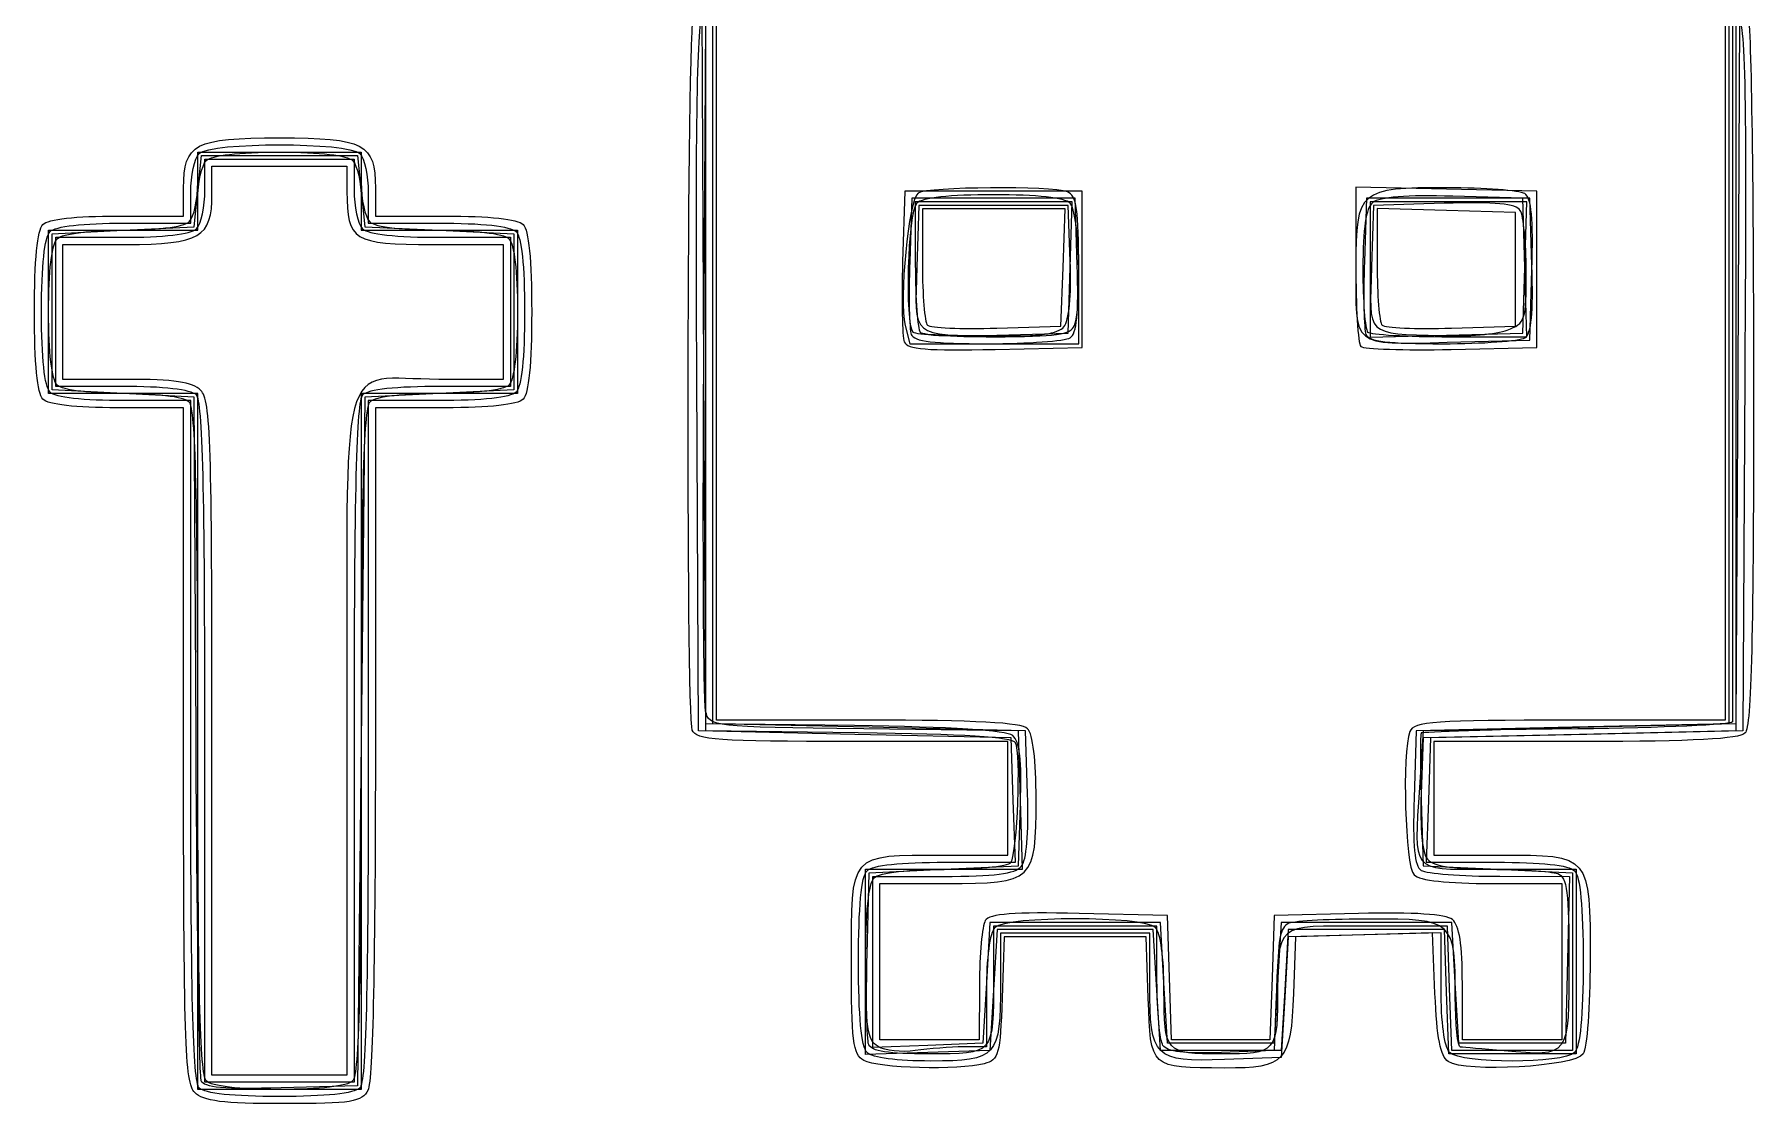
# Model space of a CAD drawing. Extents: x 86 to 356, y 52 to 258.
# Drawn here: x 272.2 to 340.5, y 145.2 to 187.7 of the extents above; entities that cross this region are included whole.
import ezdxf

# ---------------------------------------------------------------- set-up
doc = ezdxf.new("R2010")
doc.units = 0
doc.layers.add('Layer_1', color=7, linetype='CONTINUOUS')

msp = doc.modelspace()

# ---------------------------------------------------------------- linework, layer by layer
at = {"layer": 'Layer_1', "color": 7}
for points in [[(304.757997, 160.245963), (298.853169, 160.322391), (298.853169, 174.433502), (298.853169, 188.544613), (303.650946, 188.685724), (308.448724, 188.826836), (308.589835, 191.225724), (308.730946, 193.624613), (310.964219, 193.707869)], [(304.907863, 159.963833), (298.853169, 160.040169), (298.780031, 174.356111), (298.706893, 188.672054), (303.436697, 188.749445), (308.166502, 188.826836), (308.307613, 191.132859)], [(330.317839, 190.174215), (330.320944, 188.699373), (335.048166, 188.621993), (339.775388, 188.544613), (339.775388, 174.292391), (339.775388, 160.040169), (333.566499, 159.899058), (327.35761, 159.757947), (327.274702, 157.54397)], [(305.287835, 160.463502), (299.276502, 160.463502), (299.276502, 174.285567), (299.276502, 188.107632), (304.003724, 188.185011), (308.730946, 188.262391), (308.80081, 189.532391)], [(339.284132, 188.540727), (339.921765, 188.391429), (339.848577, 174.35691), (339.775391, 160.322391), (333.566502, 160.167369)], [(298.77492, 174.856836), (298.853169, 188.262391), (303.086502, 188.330796)], [(311.63512, 157.542816), (311.553169, 160.040169), (305.34428, 160.18128), (299.135391, 160.322391), (299.135391, 174.292391), (299.135391, 188.262391), (303.779896, 188.340217)], [(334.84866, 188.340217), (339.493169, 188.262391), (339.493169, 174.292391), (339.493169, 160.322391), (333.28428, 160.18128), (327.075391, 160.040169), (326.993623, 157.382643)], [(334.705319, 188.12128), (339.352057, 188.12128), (339.352057, 174.292391), (339.352057, 160.463502), (333.173364, 160.463502)], [(278.67428, 181.827724), (278.67428, 183.04128), (281.919835, 183.04128), (285.165391, 183.04128), (285.165391, 181.827724)], [(278.603772, 159.899058), (278.533169, 173.304613), (275.710946, 173.445724), (272.888724, 173.586836), (272.888724, 176.69128), (272.888724, 179.795724), (275.710946, 179.936836), (278.533169, 180.077947), (278.67428, 181.489058), (278.815391, 182.900169), (281.919835, 182.900169), (285.02428, 182.900169), (285.165391, 181.489058), (285.306502, 180.077947), (288.269835, 179.936836), (291.233169, 179.795724), (291.233169, 176.69128), (291.233169, 173.586836), (288.269835, 173.445724), (285.306502, 173.304613), (285.165391, 159.616836), (285.02428, 145.929058), (281.985218, 145.848901)], [(278.956502, 181.545502), (278.956502, 182.759058), (281.919835, 182.759058), (284.883169, 182.759058), (284.883169, 181.545502)], [(279.238724, 181.368106), (279.238724, 182.476836), (281.919835, 182.476836), (284.600946, 182.476836), (284.600946, 181.470505)], [(275.485169, 180.50128), (278.109835, 180.50128), (278.109835, 181.61001)], [(275.767391, 180.219058), (278.392057, 180.219058), (278.392057, 181.432613)], [(276.049613, 179.936836), (278.67428, 179.936836), (278.67428, 181.150391)], [(285.165391, 181.150391), (285.165391, 179.936836), (287.931169, 179.936836)], [(285.447613, 181.432613), (285.447613, 180.219058), (288.213391, 180.219058)], [(285.729835, 181.61001), (285.729835, 180.50128), (288.495613, 180.50128)], [(313.810946, 178.384613), (313.810946, 181.489058), (310.283169, 181.489058), (306.755391, 181.489058), (306.674006, 178.686924)], [(313.610492, 178.54931), (313.528724, 181.206836), (310.283169, 181.206836), (307.037613, 181.206836), (306.955368, 178.689171)], [(313.327649, 178.455169), (313.408794, 181.065724), (310.29376, 181.065724), (307.178724, 181.065724), (307.178724, 178.572762)], [(331.873169, 178.384613), (331.873169, 181.489058), (328.274835, 181.568046), (324.676502, 181.647032), (324.676502, 178.581192)], [(331.672715, 178.54931), (331.590946, 181.206836), (328.345391, 181.206836), (325.099835, 181.206836), (325.01759, 178.689171)], [(331.389871, 178.455169), (331.471016, 181.065724), (328.355983, 181.065724), (325.240946, 181.065724), (325.240946, 178.375066), (325.240946, 175.684407), (328.274835, 175.76451), (331.308724, 175.844613), (331.389871, 178.455169), (331.389871, 178.455169)], [(328.180957, 181.005958), (325.382057, 180.924613), (325.300845, 178.477916)], [(331.389499, 178.455169), (331.308724, 181.206836), (328.528152, 181.28796)], [(313.32941, 178.710636), (313.246502, 180.924613), (310.283169, 180.924613), (307.319835, 180.924613), (307.238623, 178.477916)], [(313.046248, 178.455169), (313.128217, 180.783502), (310.294582, 180.783502), (307.460946, 180.783502), (307.460946, 178.572762)], [(331.026502, 178.384613), (331.026502, 180.642391), (328.274835, 180.723166), (325.523169, 180.803941), (325.523169, 178.582982)], [(275.37228, 173.445724), (272.747613, 173.445724), (272.747613, 176.69128), (272.747613, 179.936836), (275.37228, 179.936836)], [(275.654502, 173.727947), (273.029835, 173.727947), (273.029835, 176.69128), (273.029835, 179.654613), (275.654502, 179.654613)], [(288.32628, 179.654613), (291.092057, 179.654613), (291.092057, 176.69128), (291.092057, 173.727947), (288.32628, 173.727947)], [(288.608502, 179.936836), (291.37428, 179.936836), (291.37428, 176.69128), (291.37428, 173.445724), (288.608502, 173.445724)], [(275.831898, 174.010169), (273.312057, 174.010169), (273.312057, 176.69128), (273.312057, 179.372391), (275.831898, 179.372391)], [(287.997542, 179.372391), (290.809835, 179.372391), (290.809835, 176.69128), (290.809835, 174.010169), (288.251282, 174.010169)], [(306.775914, 176.145547), (306.957693, 175.42128), (310.313764, 175.42128), (313.669835, 175.42128), (313.669835, 178.354418), (313.669835, 178.354418)], [(310.348218, 175.200881), (313.810946, 175.280169), (313.810946, 178.384613), (313.810946, 178.384613)], [(310.410013, 175.764807), (313.246502, 175.844613), (313.327649, 178.455169), (313.327649, 178.455169)], [(310.4106, 176.046442), (312.96428, 176.126836), (313.046248, 178.455169), (313.046248, 178.455169)], [(328.308355, 175.483169), (331.590946, 175.562391), (331.672291, 178.361291), (331.672291, 178.361276)], [(328.402648, 175.703502), (331.470274, 175.703502), (331.389499, 178.455169), (331.389499, 178.455169)], [(328.471225, 175.20137), (331.873169, 175.280169), (331.873169, 178.384613), (331.873169, 178.384613)], [(328.472823, 176.046442), (331.026502, 176.126836), (331.026502, 178.384613), (331.026502, 178.384613)], [(313.083188, 176.100081), (313.083188, 176.100081)], [(313.32827, 175.660853), (313.32827, 175.660853)], [(313.498529, 176.149919), (313.498529, 176.149919)], [(330.690804, 175.965393), (330.690804, 175.965393)], [(331.390492, 175.660853), (331.390492, 175.660853)], [(308.375044, 154.819058), (311.151812, 154.819058), (311.070267, 157.288502), (310.988724, 159.757947), (304.779835, 159.899058), (298.570946, 160.040169), (298.497735, 174.11916)], [(340.13149, 174.15128), (340.057613, 160.040169), (333.848724, 159.899058), (327.639835, 159.757947), (327.558293, 157.288502), (327.476747, 154.819058), (330.253515, 154.819058)], [(278.109835, 159.495884), (278.109835, 172.88128), (275.485169, 172.88128)], [(278.392057, 159.67328), (278.392057, 173.163502), (275.767391, 173.163502)], [(278.67428, 159.955502), (278.67428, 173.445724), (276.049613, 173.445724)], [(287.931169, 173.445724), (285.165391, 173.445724), (285.165391, 159.955502)], [(288.213391, 173.163502), (285.447613, 173.163502), (285.447613, 159.67328)], [(288.495613, 172.88128), (285.729835, 172.88128), (285.729835, 159.598282)], [(284.600946, 159.889129), (284.600946, 146.352391), (281.919835, 146.352391), (279.238724, 146.352391), (279.238724, 159.737788), (279.238724, 159.737788)], [(308.656499, 154.536836), (311.432496, 154.536836), (311.351721, 157.288502), (311.270946, 160.040169), (305.136612, 160.116217)], [(333.495946, 160.116228), (327.357613, 160.040169), (327.207468, 157.782391)], [(285.165391, 159.278169), (285.165391, 145.787947), (281.919835, 145.787947), (278.67428, 145.787947), (278.67428, 159.278169), (278.67428, 159.278169)], [(284.883169, 159.560391), (284.883169, 146.070169), (281.919835, 146.070169), (278.956502, 146.070169), (278.956502, 159.560391), (278.956502, 159.560391)], [(308.28906, 155.10128), (310.847613, 155.10128), (310.847613, 157.359058), (310.847613, 159.616836), (304.668919, 159.616836)], [(333.79228, 159.616836), (327.780946, 159.616836), (327.780946, 157.359058), (327.780946, 155.10128), (330.441898, 155.10128)], [(305.263982, 151.167424), (305.34428, 154.395724), (308.307613, 154.536836), (311.270946, 154.677947), (311.351859, 157.104237)], [(327.276466, 157.288502), (327.357613, 154.677947), (330.320946, 154.536836), (333.28428, 154.395724), (333.28428, 150.867947), (333.28428, 147.340169), (330.885391, 147.340169), (328.486502, 147.340169), (328.404959, 149.809613), (328.323414, 152.279058), (325.094225, 152.279058)], [(330.637721, 154.536836), (333.425388, 154.536836), (333.425388, 150.867947), (333.425388, 147.199058), (330.896375, 147.199058), (328.367365, 147.199058), (328.285819, 149.668502), (328.204277, 152.137947), (325.099832, 152.137947), (321.995388, 152.137947), (321.854277, 149.739058), (321.713166, 147.340169), (319.314277, 147.340169), (316.915388, 147.340169), (316.774277, 149.739058), (316.633166, 152.137947), (313.528721, 152.137947), (310.424277, 152.137947), (310.283166, 149.739058), (310.142055, 147.340169), (307.67261, 147.258626), (305.203166, 147.177081), (305.203166, 150.85696), (305.203169, 150.85696)], [(305.203169, 150.85696), (305.203169, 154.536836), (308.008734, 154.536836)], [(330.40046, 154.258934), (333.161081, 154.254616), (333.081571, 150.938505), (333.002057, 147.622394), (330.885391, 147.622394), (328.768724, 147.622394), (328.627613, 150.021283), (328.486502, 152.420172), (325.099835, 152.420172), (321.713169, 152.420172), (321.572057, 150.021283), (321.430946, 147.622394), (319.31428, 147.622394), (317.197613, 147.622394), (317.056502, 150.021283), (316.915391, 152.420172), (313.528724, 152.420172), (310.142057, 152.420172), (310.000946, 150.021283), (309.859835, 147.622394), (307.672613, 147.539968), (305.485391, 147.45754), (305.485391, 150.856079), (305.485391, 150.856076)], [(305.485391, 150.856076), (305.485391, 154.254613), (308.273058, 154.254613)], [(305.767613, 150.867947), (305.767613, 153.972391), (308.428565, 153.972391)], [(330.095169, 153.972391), (332.860946, 153.972391), (332.860946, 150.867947), (332.860946, 147.763502), (330.885391, 147.763502), (328.909835, 147.763502), (328.909835, 149.986725)], [(324.777585, 152.782167), (321.430946, 152.702391), (321.349404, 150.232947), (321.267859, 147.763502), (319.31428, 147.763502), (317.360701, 147.763502), (317.279155, 150.232947), (317.197613, 152.702391), (313.6921, 152.78202)], [(316.7786, 150.091836), (316.774282, 152.279058), (313.528727, 152.279058), (310.283171, 152.279058), (310.283171, 150.185474)], [(316.492057, 149.93411), (316.492057, 151.996836), (313.528724, 151.996836), (310.565391, 151.996836), (310.565391, 150.002727)], [(316.432049, 149.416438), (316.350946, 151.855724), (313.528724, 151.855724), (310.706502, 151.855724), (310.6254, 149.416438)], [(328.063169, 149.80505), (328.063169, 152.015931), (325.02928, 151.935828), (321.995391, 151.855724), (321.85428, 149.456836), (321.713169, 147.057947), (319.461137, 146.974352)], [(327.822137, 149.597487), (327.722216, 152.016566), (324.999914, 151.936147), (322.277613, 151.855724), (322.19865, 149.597947)], [(309.723045, 149.950724), (309.718727, 147.763502), (307.743171, 147.763502), (305.767616, 147.763502), (305.767616, 150.867947), (305.767613, 150.867947)], [(310.000946, 149.682613), (310.000946, 147.48128), (309.083724, 147.478176)], [(321.503133, 149.174613), (321.430946, 147.340169), (319.339146, 147.256326)], [(305.325684, 147.569091), (305.325681, 147.569091)], [(305.132613, 146.939442), (305.132613, 146.939442)], [(305.259613, 147.255502), (305.259613, 147.255502)], [(305.697057, 147.489716), (305.697057, 147.489713)], [(278.553328, 145.666995), (278.553328, 145.666995)], [(278.730724, 145.844391), (278.730724, 145.844391)], [(278.810266, 146.131123), (278.810266, 146.131123)], [(279.012946, 146.126613), (279.012946, 146.126613)]]:
    msp.add_lwpolyline(points, dxfattribs=at)
for points in [[(298.318919, 160.063252), (298.064801, 160.725475), (298.119523, 188.204572), (298.375764, 188.607899)], [(298.497735, 174.11916), (298.444892, 184.280814), (298.513398, 188.305247), (298.743957, 188.583049)], [(339.724771, 188.615169), (340.168049, 188.289784), (340.19963, 187.1667), (340.13149, 174.15128)], [(340.252795, 188.607899), (340.373524, 188.41787), (340.474249, 181.969541), (340.476626, 174.27828)], [(339.639588, 188.0439), (339.644104, 187.749131), (339.640435, 160.982215), (339.635919, 160.39845)], [(278.109835, 181.61001), (278.109835, 183.378485), (278.543656, 183.605724), (281.919835, 183.605724)], [(278.730724, 182.984836), (279.193665, 183.447776), (284.646006, 183.447776), (285.108946, 182.984836)], [(279.012946, 182.702613), (279.226732, 182.9164), (280.298627, 183.04128), (281.919835, 183.04128)], [(281.919835, 183.605724), (285.296015, 183.605724), (285.729835, 183.378485), (285.729835, 181.61001)], [(281.919835, 183.04128), (283.541044, 183.04128), (284.612938, 182.9164), (284.826724, 182.702613)], [(278.392057, 181.432613), (278.392057, 182.100069), (278.544457, 182.798569), (278.730724, 182.984836)], [(278.67428, 181.150391), (278.67428, 181.817847), (278.82668, 182.516347), (279.012946, 182.702613)], [(284.826724, 182.702613), (285.012991, 182.516347), (285.165391, 181.817847), (285.165391, 181.150391)], [(285.108946, 182.984836), (285.295213, 182.798569), (285.447613, 182.100069), (285.447613, 181.432613)], [(278.335613, 180.275502), (278.52188, 180.461769), (278.67428, 181.160269), (278.67428, 181.827724)], [(285.165391, 181.827724), (285.165391, 181.160269), (285.317791, 180.461769), (285.504057, 180.275502)], [(313.223419, 181.458863), (312.591981, 181.70117), (307.665964, 181.664069), (307.290597, 181.414181)], [(275.831898, 179.372391), (278.768102, 179.372391), (279.238724, 179.648083), (279.238724, 181.368106)], [(278.617835, 179.99328), (278.804102, 180.179547), (278.956502, 180.878047), (278.956502, 181.545502)], [(284.600946, 181.470505), (284.600946, 179.522327), (284.843674, 179.372391), (287.997542, 179.372391)], [(284.883169, 181.545502), (284.883169, 180.878047), (285.035569, 180.179547), (285.221835, 179.99328)], [(307.290597, 181.414181), (306.913057, 181.162846), (306.521824, 177.15792), (306.775914, 176.145547)], [(307.235169, 181.00928), (306.876103, 180.650214), (306.746103, 176.230199), (307.084651, 175.891651)], [(310.283169, 181.347947), (308.552207, 181.347947), (307.45154, 181.225651), (307.235169, 181.00928)], [(313.331169, 181.00928), (313.114797, 181.225651), (312.014131, 181.347947), (310.283169, 181.347947)], [(313.669835, 178.354418), (313.669835, 180.768711), (313.590869, 181.317859), (313.223419, 181.458863)], [(313.498529, 176.149919), (313.810735, 176.963512), (313.683531, 180.656917), (313.331169, 181.00928)], [(328.294994, 181.625834), (324.804543, 181.631366), (324.676502, 181.521776), (324.676502, 178.528648)], [(325.353152, 181.041736), (325.073998, 180.810059), (324.958724, 180.037143), (324.958724, 178.397093)], [(328.528152, 181.28796), (326.72035, 181.340702), (325.609593, 181.254562), (325.353152, 181.041736)], [(331.210522, 180.723736), (331.041654, 180.989897), (330.22998, 181.06551), (328.180957, 181.005958)], [(331.390069, 181.390842), (331.190106, 181.517712), (329.797323, 181.623458), (328.294994, 181.625834)], [(331.672291, 178.361276), (331.731843, 180.4103), (331.656233, 181.221974), (331.390069, 181.390842)], [(272.521835, 180.162613), (272.736688, 180.377466), (273.820057, 180.50128), (275.485169, 180.50128)], [(288.495613, 180.50128), (290.270478, 180.50128), (291.382727, 180.379944), (291.600057, 180.162613)], [(331.445514, 178.307073), (331.443257, 179.436275), (331.337392, 180.523773), (331.210522, 180.723736)], [(272.183169, 176.69128), (272.183169, 178.751502), (272.299108, 179.939886), (272.521835, 180.162613)], [(272.465391, 176.69128), (272.465391, 178.531995), (272.585358, 179.661692), (272.804057, 179.880391)], [(272.804057, 179.880391), (273.01891, 180.095244), (274.10228, 180.219058), (275.767391, 180.219058)], [(273.08628, 179.598169), (273.301133, 179.813022), (274.384502, 179.936836), (276.049613, 179.936836)], [(275.37228, 179.936836), (277.037391, 179.936836), (278.12076, 180.060649), (278.335613, 180.275502)], [(275.654502, 179.654613), (277.319613, 179.654613), (278.402982, 179.778427), (278.617835, 179.99328)], [(285.221835, 179.99328), (285.439166, 179.775949), (286.551415, 179.654613), (288.32628, 179.654613)], [(285.504057, 180.275502), (285.721388, 180.058171), (286.833637, 179.936836), (288.608502, 179.936836)], [(287.931169, 179.936836), (289.706033, 179.936836), (290.818282, 179.8155), (291.035613, 179.598169)], [(288.213391, 180.219058), (289.988255, 180.219058), (291.100504, 180.097722), (291.317835, 179.880391)], [(291.317835, 179.880391), (291.536535, 179.661692), (291.656502, 178.531995), (291.656502, 176.69128)], [(291.600057, 180.162613), (291.822784, 179.939886), (291.938724, 178.751502), (291.938724, 176.69128)], [(272.747613, 176.69128), (272.747613, 178.312489), (272.872494, 179.384383), (273.08628, 179.598169)], [(291.035613, 179.598169), (291.249399, 179.384383), (291.37428, 178.312489), (291.37428, 176.69128)], [(306.674006, 178.686924), (306.629246, 177.145751), (306.658512, 175.713072), (306.739056, 175.503192)], [(306.955368, 178.689171), (306.91013, 177.304456), (306.937898, 176.002706), (307.017064, 175.796393)], [(307.238623, 178.477916), (307.144062, 175.628973), (306.959299, 175.786207), (310.46028, 175.73624)], [(307.178724, 178.572762), (307.178724, 177.201631), (307.267554, 175.990968), (307.376124, 175.8824)], [(307.460946, 178.572762), (307.460946, 177.356853), (307.550041, 176.272928), (307.658934, 176.164035)], [(313.083188, 176.100081), (313.289736, 176.348959), (313.381441, 177.32124), (313.32941, 178.710636)], [(313.32827, 175.660853), (313.593409, 175.829069), (313.670053, 176.6135), (313.610492, 178.54931)], [(324.676502, 178.528648), (324.676502, 175.226177), (324.480208, 175.39078), (328.308355, 175.483169)], [(324.676502, 178.581192), (324.676502, 176.894982), (324.764877, 175.426978), (324.872892, 175.318963)], [(324.958724, 178.397093), (324.958724, 177.122581), (325.043391, 175.995131), (325.146873, 175.891651)], [(325.01759, 178.689171), (324.972353, 177.304456), (325.00012, 176.002706), (325.079287, 175.796393)], [(325.300845, 178.477916), (325.208005, 175.680902), (325.032438, 175.853622), (328.080249, 175.743629)], [(325.523169, 178.582982), (325.523169, 177.361453), (325.612263, 176.272928), (325.721156, 176.164035)], [(330.690804, 175.965393), (331.419316, 176.242372), (331.44966, 176.33653), (331.445514, 178.307073)], [(331.390492, 175.660853), (331.655632, 175.829069), (331.732275, 176.6135), (331.672715, 178.54931)], [(272.521835, 173.219947), (272.299108, 173.442674), (272.183169, 174.631058), (272.183169, 176.69128)], [(272.804057, 173.502169), (272.585358, 173.720869), (272.465391, 174.850565), (272.465391, 176.69128)], [(273.08628, 173.784391), (272.872494, 173.998177), (272.747613, 175.070071), (272.747613, 176.69128)], [(291.37428, 176.69128), (291.37428, 175.070071), (291.249399, 173.998177), (291.035613, 173.784391)], [(291.656502, 176.69128), (291.656502, 174.850565), (291.536535, 173.720869), (291.317835, 173.502169)], [(291.938724, 176.69128), (291.938724, 174.631058), (291.822784, 173.442674), (291.600057, 173.219947)], [(288.251282, 174.010169), (284.186969, 174.010169), (284.600946, 175.611605), (284.600946, 159.889129)], [(307.017064, 175.796393), (307.124032, 175.517639), (307.906389, 175.422389), (310.062646, 175.425601)], [(307.084651, 175.891651), (307.188131, 175.788169), (308.635044, 175.703502), (310.300012, 175.703502)], [(307.376124, 175.8824), (307.484693, 175.773829), (308.849943, 175.720913), (310.410013, 175.764807)], [(307.658934, 176.164035), (307.767823, 176.055143), (309.006073, 176.002226), (310.4106, 176.046442)], [(310.062646, 175.425601), (311.658545, 175.427859), (313.128076, 175.533842), (313.32827, 175.660853)], [(310.300012, 175.703502), (312.800086, 175.703502), (313.357054, 175.781238), (313.498529, 176.149919)], [(310.46028, 175.73624), (312.11824, 175.71259), (312.845289, 175.813431), (313.083188, 176.100081)], [(325.079287, 175.796393), (325.186254, 175.517639), (325.968611, 175.422389), (328.124868, 175.425601)], [(325.146873, 175.891651), (325.250353, 175.788169), (326.715453, 175.703502), (328.402648, 175.703502)], [(325.721156, 176.164035), (325.830046, 176.055143), (327.068296, 176.002226), (328.472823, 176.046442)], [(328.080249, 175.743629), (329.098588, 175.70688), (330.273338, 175.806674), (330.690804, 175.965393)], [(328.124868, 175.425601), (329.720767, 175.427859), (331.190298, 175.533842), (331.390492, 175.660853)], [(298.849474, 160.821772), (298.765431, 161.168002), (298.731884, 167.48378), (298.77492, 174.856836)], [(306.739056, 175.503192), (306.853452, 175.205078), (307.643016, 175.138942), (310.348218, 175.200881)], [(324.872892, 175.318963), (324.980907, 175.210948), (326.600157, 175.158032), (328.471225, 175.20137)], [(340.476626, 174.27828), (340.479871, 163.773128), (340.396692, 160.209914), (340.14228, 159.955502)], [(275.767391, 173.163502), (274.10228, 173.163502), (273.01891, 173.287316), (272.804057, 173.502169)], [(276.049613, 173.445724), (274.384502, 173.445724), (273.301133, 173.569538), (273.08628, 173.784391)], [(278.617835, 173.38928), (278.402982, 173.604133), (277.319613, 173.727947), (275.654502, 173.727947)], [(278.795232, 173.566676), (278.458287, 173.903624), (277.746367, 174.010169), (275.831898, 174.010169)], [(279.238724, 159.737788), (279.238724, 171.530034), (279.18594, 173.175971), (278.795232, 173.566676)], [(288.32628, 173.727947), (286.551415, 173.727947), (285.439166, 173.606611), (285.221835, 173.38928)], [(291.035613, 173.784391), (290.818282, 173.56706), (289.706033, 173.445724), (287.931169, 173.445724)], [(291.317835, 173.502169), (291.100504, 173.284838), (289.988255, 173.163502), (288.213391, 173.163502)], [(275.485169, 172.88128), (273.820057, 172.88128), (272.736688, 173.005094), (272.521835, 173.219947)], [(278.335613, 173.107058), (278.12076, 173.321911), (277.037391, 173.445724), (275.37228, 173.445724)], [(278.67428, 159.278169), (278.67428, 169.394266), (278.589573, 172.853097), (278.335613, 173.107058)], [(278.956502, 159.560391), (278.956502, 169.676489), (278.871796, 173.13532), (278.617835, 173.38928)], [(285.221835, 173.38928), (284.967875, 173.13532), (284.883169, 169.676489), (284.883169, 159.560391)], [(285.504057, 173.107058), (285.250097, 172.853097), (285.165391, 169.394266), (285.165391, 159.278169)], [(288.608502, 173.445724), (286.833637, 173.445724), (285.721388, 173.324389), (285.504057, 173.107058)], [(291.600057, 173.219947), (291.382727, 173.002616), (290.270478, 172.88128), (288.495613, 172.88128)], [(305.136612, 160.116217), (299.053795, 160.191626), (299.000994, 160.197553), (298.849474, 160.821772)], [(278.810266, 146.131123), (278.735525, 146.330431), (278.642603, 152.526002), (278.603772, 159.899058)], [(279.012946, 146.126613), (278.758986, 146.380574), (278.67428, 149.839405), (278.67428, 159.955502)], [(285.165391, 159.955502), (285.165391, 149.839405), (285.080685, 146.380574), (284.826724, 146.126613)], [(304.668919, 159.616836), (299.295106, 159.616836), (298.46791, 159.674987), (298.318919, 160.063252)], [(311.047799, 159.85003), (310.795249, 160.059625), (308.631624, 160.195823), (304.757997, 160.245963)], [(311.163496, 159.562372), (311.024431, 159.787382), (309.098129, 159.911004), (304.907863, 159.963833)], [(311.637835, 160.124836), (311.395626, 160.367044), (309.587019, 160.463502), (305.287835, 160.463502)], [(311.351859, 157.104237), (311.411377, 158.888889), (311.330975, 159.615021), (311.047799, 159.85003)], [(311.976502, 157.322773), (311.976502, 158.86245), (311.84951, 159.91316), (311.637835, 160.124836)], [(326.823364, 160.017086), (326.504066, 159.18501), (326.636634, 154.665148), (326.990724, 154.311058)], [(333.173364, 160.463502), (327.79955, 160.463502), (326.972354, 160.40535), (326.823364, 160.017086)], [(327.276466, 159.955703), (327.231835, 159.924548), (327.231835, 158.724308), (327.276466, 157.288502)], [(333.566502, 160.167369), (330.151613, 160.082107), (327.321096, 159.986857), (327.276466, 159.955703)], [(339.635919, 160.39845), (339.635073, 160.285062), (336.87203, 160.158062), (333.495946, 160.116228)], [(340.14228, 159.955502), (339.900071, 159.713294), (338.091464, 159.616836), (333.79228, 159.616836)], [(278.553328, 145.666995), (278.162619, 146.0577), (278.109835, 147.703637), (278.109835, 159.495884)], [(278.730724, 145.844391), (278.476764, 146.098352), (278.392057, 149.557183), (278.392057, 159.67328)], [(285.447613, 159.67328), (285.447613, 149.557183), (285.362907, 146.098352), (285.108946, 145.844391)], [(285.729835, 159.598282), (285.729835, 150.981682), (285.627199, 146.123509), (285.437684, 145.769393)], [(310.977585, 154.801035), (311.232553, 155.213582), (311.388162, 159.198856), (311.163496, 159.562372)], [(327.207468, 157.782391), (326.981888, 154.390218), (326.866292, 154.536836), (329.766335, 154.536836)], [(308.428565, 153.972391), (311.884133, 153.972391), (311.976502, 154.059615), (311.976502, 157.322773)], [(311.388895, 154.650038), (311.598965, 154.903157), (311.687577, 155.94421), (311.63512, 157.542816)], [(326.993623, 157.382643), (326.934062, 155.446833), (327.010697, 154.662402), (327.275845, 154.494186)], [(327.274702, 157.54397), (327.222671, 156.154573), (327.314377, 155.182292), (327.520924, 154.933414)], [(304.638724, 150.872042), (304.638724, 155.227301), (304.529953, 155.10128), (308.28906, 155.10128)], [(330.441898, 155.10128), (334.011609, 155.10128), (333.991029, 155.125579), (333.985514, 150.918343)], [(304.920946, 150.867947), (304.920946, 153.037922), (305.035133, 154.255912), (305.259613, 154.480391)], [(305.259613, 154.480391), (305.477124, 154.697903), (306.591634, 154.819058), (308.375044, 154.819058)], [(305.541835, 154.198169), (305.759335, 154.415669), (306.873687, 154.536836), (308.656499, 154.536836)], [(308.008734, 154.536836), (309.551795, 154.536836), (310.887779, 154.655725), (310.977585, 154.801035)], [(308.273058, 154.254613), (310.319239, 154.254613), (311.14801, 154.359792), (311.388895, 154.650038)], [(327.275845, 154.494186), (327.476039, 154.367175), (328.882115, 154.261311), (330.40046, 154.258934)], [(327.520924, 154.933414), (327.762969, 154.641771), (328.587676, 154.536836), (330.637721, 154.536836)], [(329.766335, 154.536836), (331.132536, 154.536836), (332.451225, 154.459749), (332.696752, 154.36553)], [(330.253515, 154.819058), (332.036925, 154.819058), (333.151435, 154.697903), (333.368946, 154.480391)], [(332.696752, 154.36553), (333.069001, 154.222686), (333.143169, 153.639744), (333.143169, 150.856771)], [(333.368946, 154.480391), (333.593426, 154.255912), (333.707613, 153.037922), (333.707613, 150.867947)], [(305.203169, 150.825526), (305.203169, 152.808989), (305.320432, 153.976766), (305.541835, 154.198169)], [(326.990724, 154.311058), (327.208055, 154.093727), (328.320304, 153.972391), (330.095169, 153.972391)], [(309.956976, 152.499798), (309.83069, 152.30078), (309.725421, 151.153697), (309.723045, 149.950724)], [(313.6921, 152.78202), (311.077254, 152.841419), (310.128248, 152.769715), (309.956976, 152.499798)], [(316.717835, 152.222613), (316.254895, 152.685554), (310.802553, 152.685554), (310.339613, 152.222613)], [(325.094225, 152.279058), (321.38651, 152.279058), (321.633703, 152.492754), (321.503133, 149.174613)], [(322.018474, 152.389974), (321.661101, 152.252837), (321.572057, 151.752228), (321.572057, 149.880169)], [(325.254098, 152.56128), (323.720034, 152.56128), (322.264001, 152.484194), (322.018474, 152.389974)], [(328.51703, 152.535945), (328.255746, 152.75279), (327.003698, 152.835233), (324.777585, 152.782167)], [(328.627613, 149.475389), (328.627613, 152.506873), (328.568135, 152.56128), (325.254098, 152.56128)], [(328.909835, 149.986725), (328.909835, 151.541828), (328.79179, 152.307912), (328.51703, 152.535945)], [(310.339613, 152.222613), (310.134096, 152.017096), (310.000946, 151.018464), (310.000946, 149.682613)], [(317.056502, 149.712808), (317.056502, 151.025176), (316.922545, 152.017903), (316.717835, 152.222613)], [(305.325681, 147.569091), (305.247582, 147.77261), (305.21982, 149.39186), (305.263982, 151.167424)], [(305.132613, 146.939442), (304.702585, 147.189908), (304.638724, 147.698408), (304.638724, 150.872042)], [(305.259613, 147.255502), (305.035133, 147.479982), (304.920946, 148.697971), (304.920946, 150.867947)], [(305.697057, 147.489713), (305.276033, 147.747018), (305.203169, 148.23916), (305.203169, 150.825526)], [(333.143169, 150.856771), (333.143169, 147.031378), (333.188776, 147.094193), (330.576349, 147.321525)], [(333.707613, 150.867947), (333.707613, 148.697971), (333.593426, 147.479982), (333.368946, 147.255502)], [(333.985514, 150.918343), (333.983257, 149.105571), (333.860783, 147.431891), (333.713619, 147.199058)], [(310.283171, 150.185474), (310.283171, 147.150233), (310.325338, 147.199058), (307.70412, 147.199058)], [(310.565391, 150.002727), (310.565391, 147.070359), (310.427299, 146.916836), (307.789684, 146.916836)], [(319.461137, 146.974352), (316.67073, 146.870774), (316.492057, 147.048885), (316.492057, 149.93411)], [(317.015137, 147.538549), (316.88742, 147.739886), (316.780977, 148.888863), (316.7786, 150.091836)], [(319.31428, 147.199058), (317.10216, 147.199058), (317.056502, 147.249892), (317.056502, 149.712808)], [(321.572057, 149.880169), (321.572057, 147.230664), (321.545444, 147.199058), (319.31428, 147.199058)], [(322.19865, 149.597947), (322.10349, 146.877014), (321.878712, 146.633044), (319.472005, 146.638466)], [(328.345391, 146.895725), (328.038892, 147.100387), (327.894482, 147.846041), (327.822137, 149.597487)], [(328.401835, 147.255502), (328.19607, 147.461268), (328.063169, 148.461771), (328.063169, 149.80505)], [(310.6254, 149.416438), (310.550741, 147.171019), (310.494666, 146.963845), (309.919844, 146.809735)], [(319.472005, 146.638466), (316.489224, 146.645183), (316.525286, 146.612247), (316.432049, 149.416438)], [(328.83928, 147.467773), (328.722863, 147.475195), (328.627613, 148.378628), (328.627613, 149.475389)], [(307.70412, 147.199058), (306.119691, 147.199058), (305.426282, 147.306937), (305.325684, 147.569091)], [(319.339146, 147.256326), (317.85641, 147.196896), (317.179734, 147.279073), (317.015137, 147.538549)], [(309.919844, 146.809735), (308.910595, 146.539157), (305.669072, 146.626982), (305.132613, 146.939442)], [(307.789684, 146.916836), (306.461555, 146.916836), (305.464868, 147.050248), (305.259613, 147.255502)], [(307.178724, 147.331474), (306.635446, 147.252497), (305.968696, 147.323713), (305.697057, 147.489716)], [(309.083724, 147.478176), (308.579252, 147.476482), (307.722002, 147.410454), (307.178724, 147.331474)], [(333.713619, 147.199058), (333.39274, 146.691394), (329.021305, 146.444384), (328.345391, 146.895725)], [(333.368946, 147.255502), (332.916468, 146.803024), (328.854314, 146.803024), (328.401835, 147.255502)], [(330.576349, 147.321525), (329.737379, 147.394531), (328.955696, 147.460342), (328.83928, 147.467773)], [(282.071174, 145.223502), (279.652603, 145.223502), (278.902219, 145.318103), (278.553328, 145.666995)], [(281.919835, 145.505724), (280.07912, 145.505724), (278.949424, 145.625692), (278.730724, 145.844391)], [(281.985218, 145.848901), (279.710532, 145.788906), (278.911976, 145.85988), (278.810266, 146.131123)], [(281.919835, 145.787947), (280.298627, 145.787947), (279.226732, 145.912827), (279.012946, 146.126613)], [(284.826724, 146.126613), (284.612938, 145.912827), (283.541044, 145.787947), (281.919835, 145.787947)], [(285.108946, 145.844391), (284.890247, 145.625692), (283.760551, 145.505724), (281.919835, 145.505724)], [(285.437684, 145.769393), (285.17629, 145.280974), (284.821859, 145.223502), (282.071174, 145.223502)]]:
    msp.add_open_spline(points, degree=3, dxfattribs=at)

doc.saveas('drawing.dxf')
